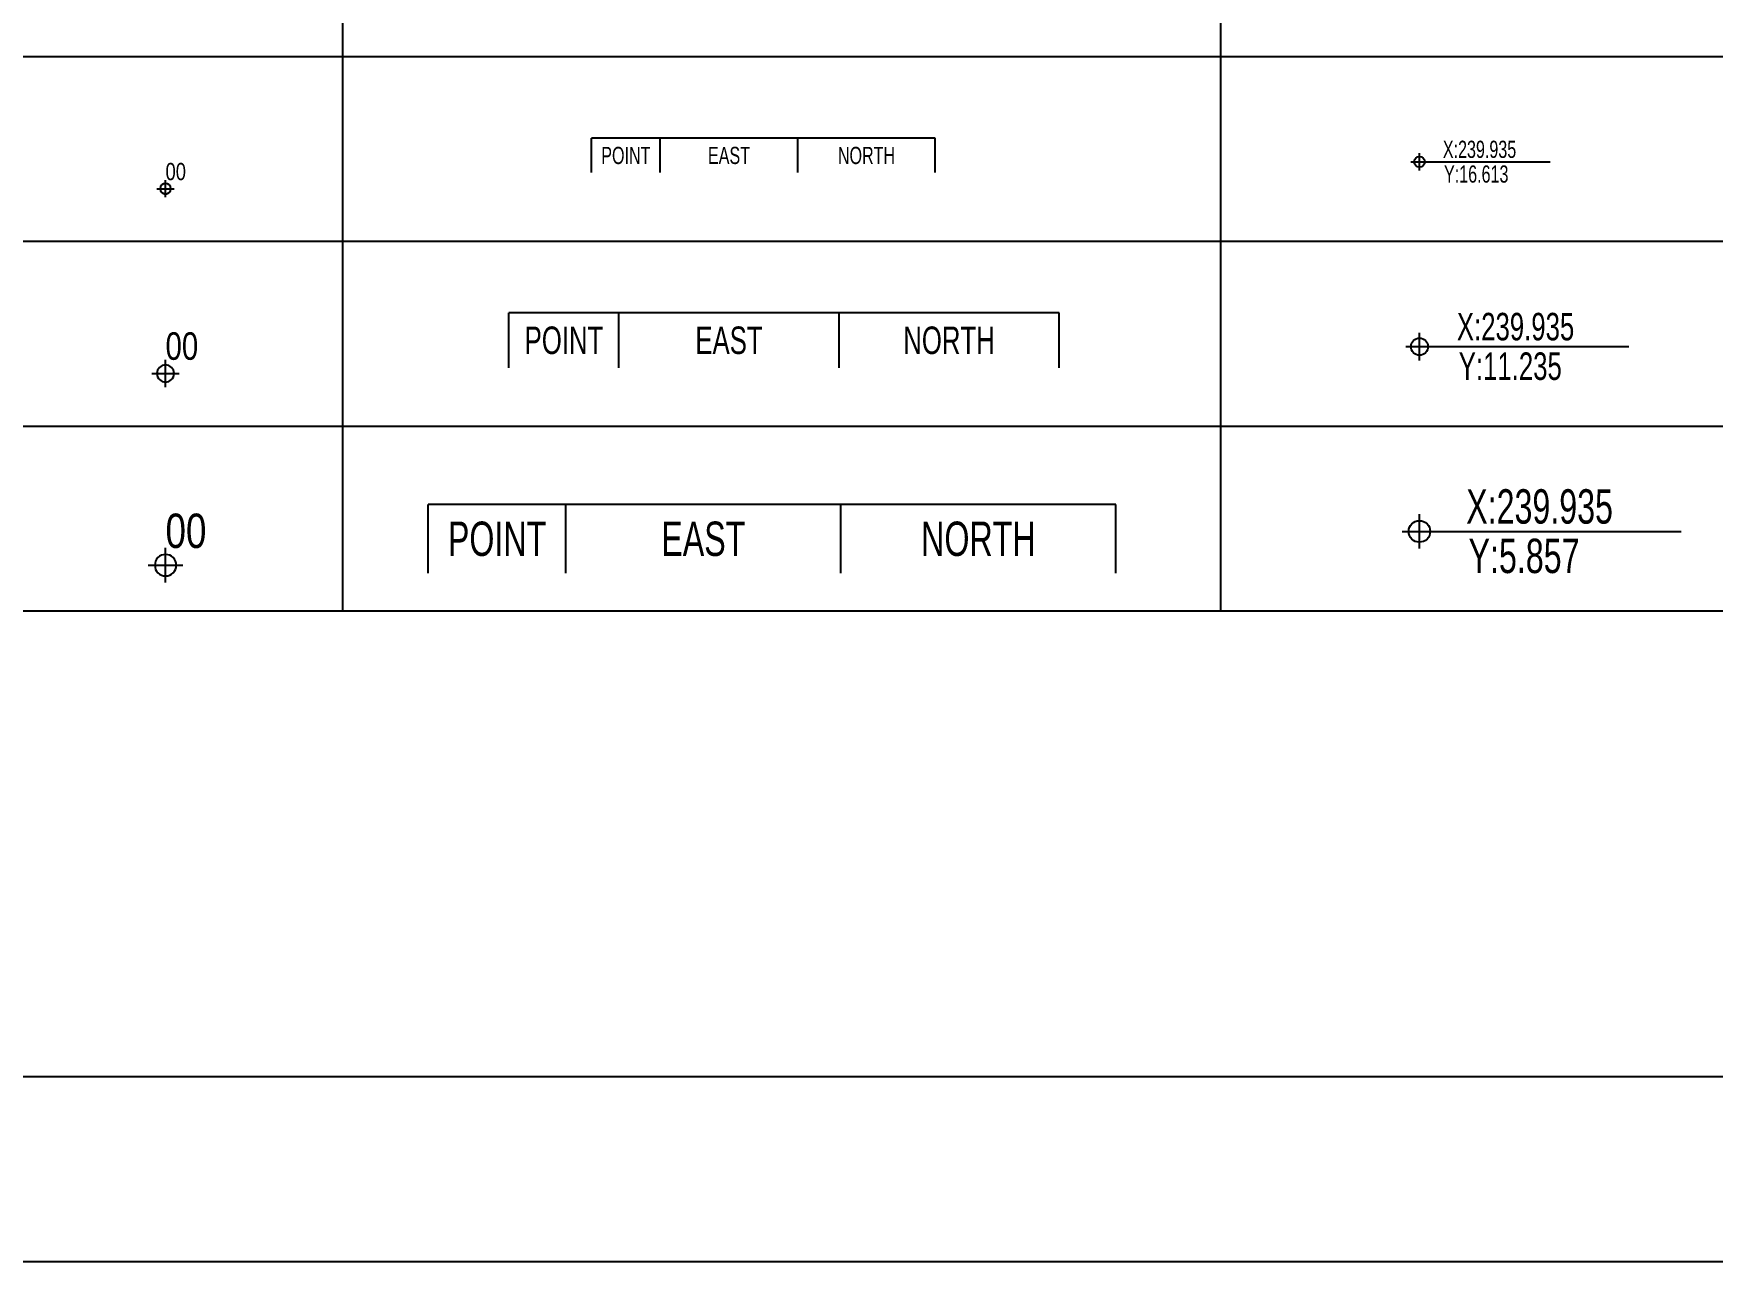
# Model space of a CAD drawing. Extents: x -1 to 478, y -15 to 369.
# Drawn here: x 199.62 to 248.46, y -15.38 to 20.34 of the extents above; entities that cross this region are included whole.
import ezdxf
from ezdxf.enums import TextEntityAlignment as Align

# ---------------------------------------------------------------- set-up
doc = ezdxf.new("R2010")
doc.units = 0
doc.header["$MEASUREMENT"] = 0
for name, color, linetype in [('LA-GNRL-NOTES-Text-03', 240, 'Continuous'), ('LA-STAK-Staking In place Coordinate Symbol', 113, 'Continuous'), ('LA-STAK-Staking Point Symbol', 113, 'Continuous'), ('LA-STAK-Staking PointText', 240, 'Continuous'), ('LA-STAK-Staking Table', 220, 'Continuous')]:
    doc.layers.add(name, color=color, linetype=linetype)
doc.styles.add('TXT- (3)', font='gh-general font.shx', dxfattribs={"width": 0.7})
doc.styles.add('TXT- (stk)', font='gh-staking font.shx', dxfattribs={"width": 0.8})

# ---------------------------------------------------------------- blocks, each defined once
blk = doc.blocks.new('PR-B-LA-SK-StakingPoint')
for p, q in [((0, -0.001), (0, 0.001)), ((-0.001, 0), (0.001, 0))]:
    blk.add_line(p, q)
blk.add_ellipse((0, 0), major_axis=(0.000441, 0.000441), ratio=1, start_param=5.497787, end_param=11.780972)
at = {"layer": 'LA-STAK-Staking PointText', "style": 'TXT- (stk)', "width": 0.8}
blk.add_attdef('POINT#', (0, 0.001), '', height=0.002, dxfattribs=at)
blk = doc.blocks.new('PR-B-LA-SK-StakingTable')
for p, q in [((0, -0.004), (0, 0)), ((0.04, 0), (0, 0)), ((0.008, -0.004), (0.008, 0)), ((0.024, -0.004), (0.024, 0)), ((0.04, -0.004), (0.04, 0))]:
    blk.add_line(p, q)
at = {"layer": 'LA-GNRL-NOTES-Text-03', "style": 'TXT- (3)', "width": 0.7}
for tag, p in [('POINT', (0.004, -0.002)), ('EAST', (0.016, -0.002)), ('NORTH', (0.032, -0.002))]:
    blk.add_attdef(tag, text='', height=0.002, dxfattribs=at).set_placement(p, align=Align.MIDDLE)
blk = doc.blocks.new('PR-B-LA-SK-In place Coordinate-01')
for p, q in [((0, -0.001), (0, 0.001)), ((-0.001, 0), (0.015223, 0))]:
    blk.add_line(p, q)
blk.add_circle((0, 0), 0.000624)
at = {"layer": 'LA-GNRL-NOTES-Text-03', "style": 'TXT- (3)', "width": 0.7}
for tag, p in [('XX', (0.002719, 0.000457)), ('YY', (0.002855, -0.00242))]:
    blk.add_attdef(tag, p, '', height=0.002, dxfattribs=at)

msp = doc.modelspace()

# ---------------------------------------------------------------- linework, layer by layer
at = {"color": 220}
for points in [[(208.6174, 3.5475), (208.6174, 57.4401)], [(234.1607, 3.5475), (234.1607, 57.4401)], [(3.3053, 19.6808), (478.2768, 19.6808)], [(3.3053, 14.303), (478.2768, 14.303)], [(3.3053, 8.9253), (478.2768, 8.9253)], [(3.3053, 3.5475), (478.2768, 3.5475)], [(3.3053, -10.0042), (478.2768, -10.0042)], [(3.3053, -15.382), (478.2768, -15.382)]]:
    msp.add_lwpolyline(points, dxfattribs=at)

# ---------------------------------------------------------------- block references
at = {"layer": 'LA-STAK-Staking In place Coordinate Symbol'}
for p, xscale, yscale, zscale, values in [((239.9349, 16.6125), 250, 250, 250, {'XX': 'X:239.935', 'YY': 'Y:16.613'}), ((239.9349, 11.2348), 400, 400, 400, {'XX': 'X:239.935', 'YY': 'Y:11.235'}), ((239.9349, 5.857), 500, 500, 500, {'XX': 'X:239.935', 'YY': 'Y:5.857'})]:
    msp.add_blockref('PR-B-LA-SK-In place Coordinate-01', p, dxfattribs=dict(at, xscale=xscale, yscale=yscale, zscale=zscale)).add_auto_attribs(values)
at = {"layer": 'LA-STAK-Staking Point Symbol'}
for p, xscale, yscale, zscale in [((203.4608, 15.8298), 250, 250, 250), ((203.4608, 10.452), 400, 400, 400), ((203.4608, 4.8763), 500, 500, 500)]:
    msp.add_blockref('PR-B-LA-SK-StakingPoint', p, dxfattribs=dict(at, xscale=xscale, yscale=yscale, zscale=zscale)).add_auto_attribs({'POINT#': '00'})
at = {"layer": 'LA-STAK-Staking Table'}
for p, xscale, yscale, zscale in [((215.8508, 17.2985), 250, 250, 250), ((213.4508, 12.2207), 400, 400, 400), ((211.1049, 6.645), 500, 500, 500)]:
    msp.add_blockref('PR-B-LA-SK-StakingTable', p, dxfattribs=dict(at, xscale=xscale, yscale=yscale, zscale=zscale)).add_auto_attribs({'POINT': 'POINT', 'EAST': 'EAST', 'NORTH': 'NORTH'})

doc.saveas('drawing.dxf')
